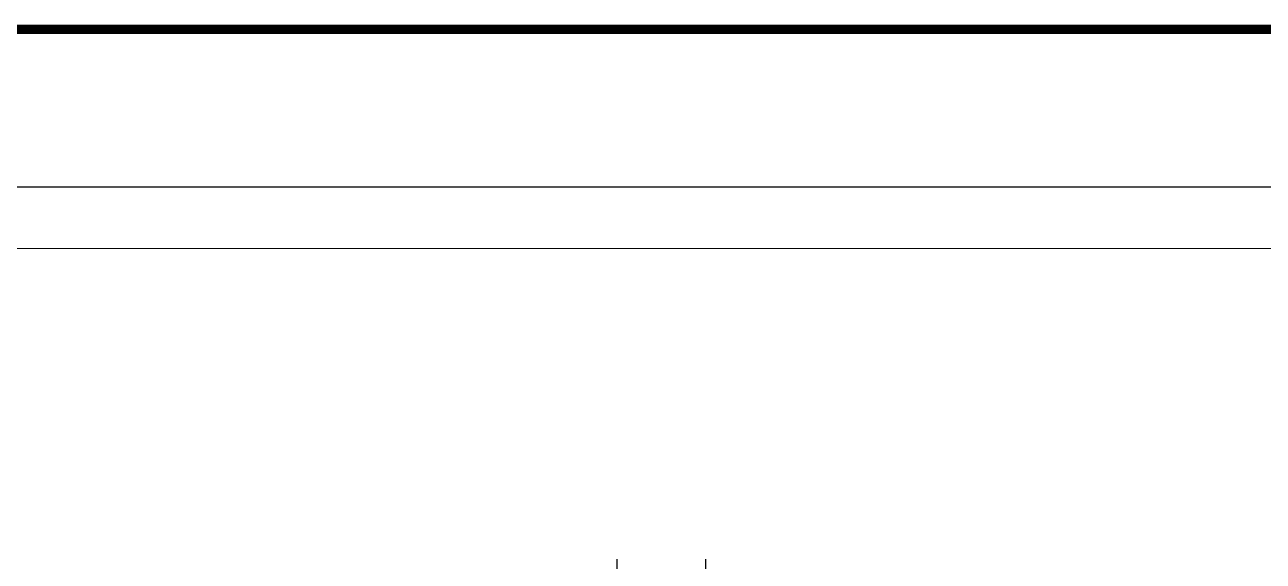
# Model space of a CAD drawing. Header units: millimetres. Extents: x 512 to 764439, y -71 to 559481.
# Drawn here: x 463139 to 479215, y 218881 to 225850 of the extents above; entities that cross this region are included whole.
import ezdxf

# ---------------------------------------------------------------- set-up
doc = ezdxf.new("R2010")
doc.units = ezdxf.units.MM
doc.header["$LTSCALE"] = 50
doc.layers.add('#WIN', color=4, linetype='Continuous')
doc.layers.add('16.마감표기도', color=7, linetype='Continuous')

# ---------------------------------------------------------------- blocks, each defined once
blk = doc.blocks.new('DFDSF')
at = {"layer": '#WIN', "color": 8}
for p, q in [((334341, 82026), (334341, 81804)), ((335491, 82026), (335491, 81804))]:
    blk.add_line(p, q, dxfattribs=at)
blk = doc.blocks.new('1204design form 23ver')
blk.add_lwpolyline([(67187, -12479), (100787, -12479), (100787, 11281), (67187, 11281)], close=True)
at = {"lineweight": 20}
blk.add_lwpolyline([(68547, 10481), (99427, 10481), (99427, -11679), (68547, -11679)], close=True, dxfattribs=at)

msp = doc.modelspace()

# ---------------------------------------------------------------- linework, layer by layer
at = {"color": 32, "true_color": 0xcd6928, "const_width": 121.76646086}
msp.add_lwpolyline([(453482.33485129, 225788.81861496), (604117.7662628, 225788.81861496)], dxfattribs=at)

# ---------------------------------------------------------------- block references
msp.add_blockref('1204design form 23ver', (388324.58981634, 212460.84763758))
at = {"layer": '16.마감표기도', "color": 22, "true_color": 0xe6280f}
msp.add_blockref('DFDSF', (136484.52170978, 136881.03692033), dxfattribs=at)

doc.saveas('drawing.dxf')
